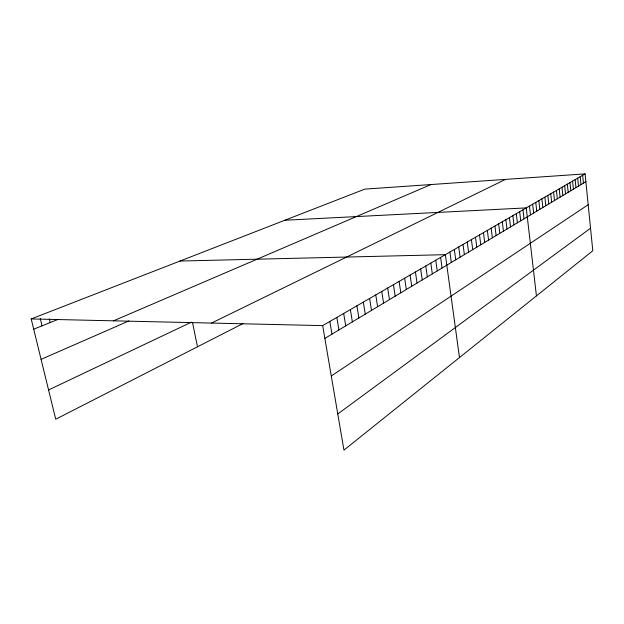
<?xml version="1.0" encoding="UTF-8"?>
<svg xmlns="http://www.w3.org/2000/svg" width="624" height="624" viewBox="0 0 624 624"><rect width="100%" height="100%" fill="white"/><g stroke="black" fill="none" stroke-linecap="round" stroke-linejoin="round"><path stroke-width="0.94" d="M337.771 413.962L590.538 228.22M331.282 375.983L588.182 204.734M324.854 338.403L585.866 181.685M322.67 325.619L585.086 173.885L592.8 250.747L343.949 450.115L322.67 325.619L31.2 318.942L55.723 419.219L243.305 323.388M211.513 323.076L505.541 179.392M48.571 389.961L191.529 322.109M41.083 359.354L128.887 320.947M113.513 320.83L430.966 184.548M33.704 329.183L58.227 319.34M31.2 318.942L364.814 189.127L585.086 173.885M284.872 220.241L526.25 207.901L536.437 295.901M179.993 261.043L445.357 254.678L459.482 357.56M40.232 318.458L42.026 325.845M49.319 318.903L50.201 322.561M192.551 322.647L197.473 346.804M329.831 321.477L331.968 334.136M336.827 317.429L338.926 329.963M343.676 313.474L345.719 325.876M350.368 309.605L352.373 321.883M356.92 305.815L358.886 317.975M363.332 302.11L365.258 314.145M369.611 298.475L371.498 310.401M375.757 294.926L377.606 306.735M381.779 291.447L383.581 303.147M393.448 284.692L395.187 296.182M387.668 288.038L389.446 299.621M399.103 281.424L400.811 292.796M404.648 278.218L406.325 289.489M410.093 275.075L411.731 286.244M415.42 271.986L417.035 283.062M420.654 268.967L422.23 279.934M430.81 263.086L432.338 273.874M425.779 265.996L427.331 276.877M435.747 260.231L437.245 270.925M440.599 257.431L442.065 268.031M449.888 252.057L451.308 262.478M454.342 249.483L455.738 259.818M458.718 246.948L460.091 257.205M467.251 242.018L468.577 252.112M463.024 244.468L464.373 254.639M471.409 239.616L472.711 249.631M479.513 234.928L480.776 244.787M475.496 237.253L476.775 247.19M487.352 230.396L488.576 240.1M483.46 232.643L484.708 242.424M491.174 228.181L492.375 237.814M498.638 223.868L499.808 233.36M494.933 226.013L496.119 235.568M505.869 219.687L507 229.039M502.281 221.762L503.435 231.184M512.873 215.639L513.973 224.851M509.395 217.651L510.51 226.925M519.667 211.708L520.728 220.795M516.298 213.658L517.374 222.807M522.982 209.789L524.035 218.813M532.639 204.204L533.653 213.034M529.472 206.037L530.494 214.937M538.847 200.616L539.83 209.329M535.766 202.402L536.765 211.169M544.877 197.137L545.828 205.725M541.882 198.861L542.849 207.511M550.727 193.744L551.655 202.223M547.825 195.429L548.761 203.962M556.421 190.46L557.326 198.822M553.597 192.091L554.51 200.515M564.665 185.687L565.531 193.892M561.959 187.255L562.832 195.515M559.205 188.846L560.095 197.153M569.977 182.621L570.82 190.718M567.341 184.142L568.199 192.293M577.684 178.168L578.495 186.108M575.149 179.626L575.968 187.629M572.582 181.116L573.417 189.158M582.644 175.289L583.44 183.144M580.18 176.717L580.983 184.618"/></g></svg>
